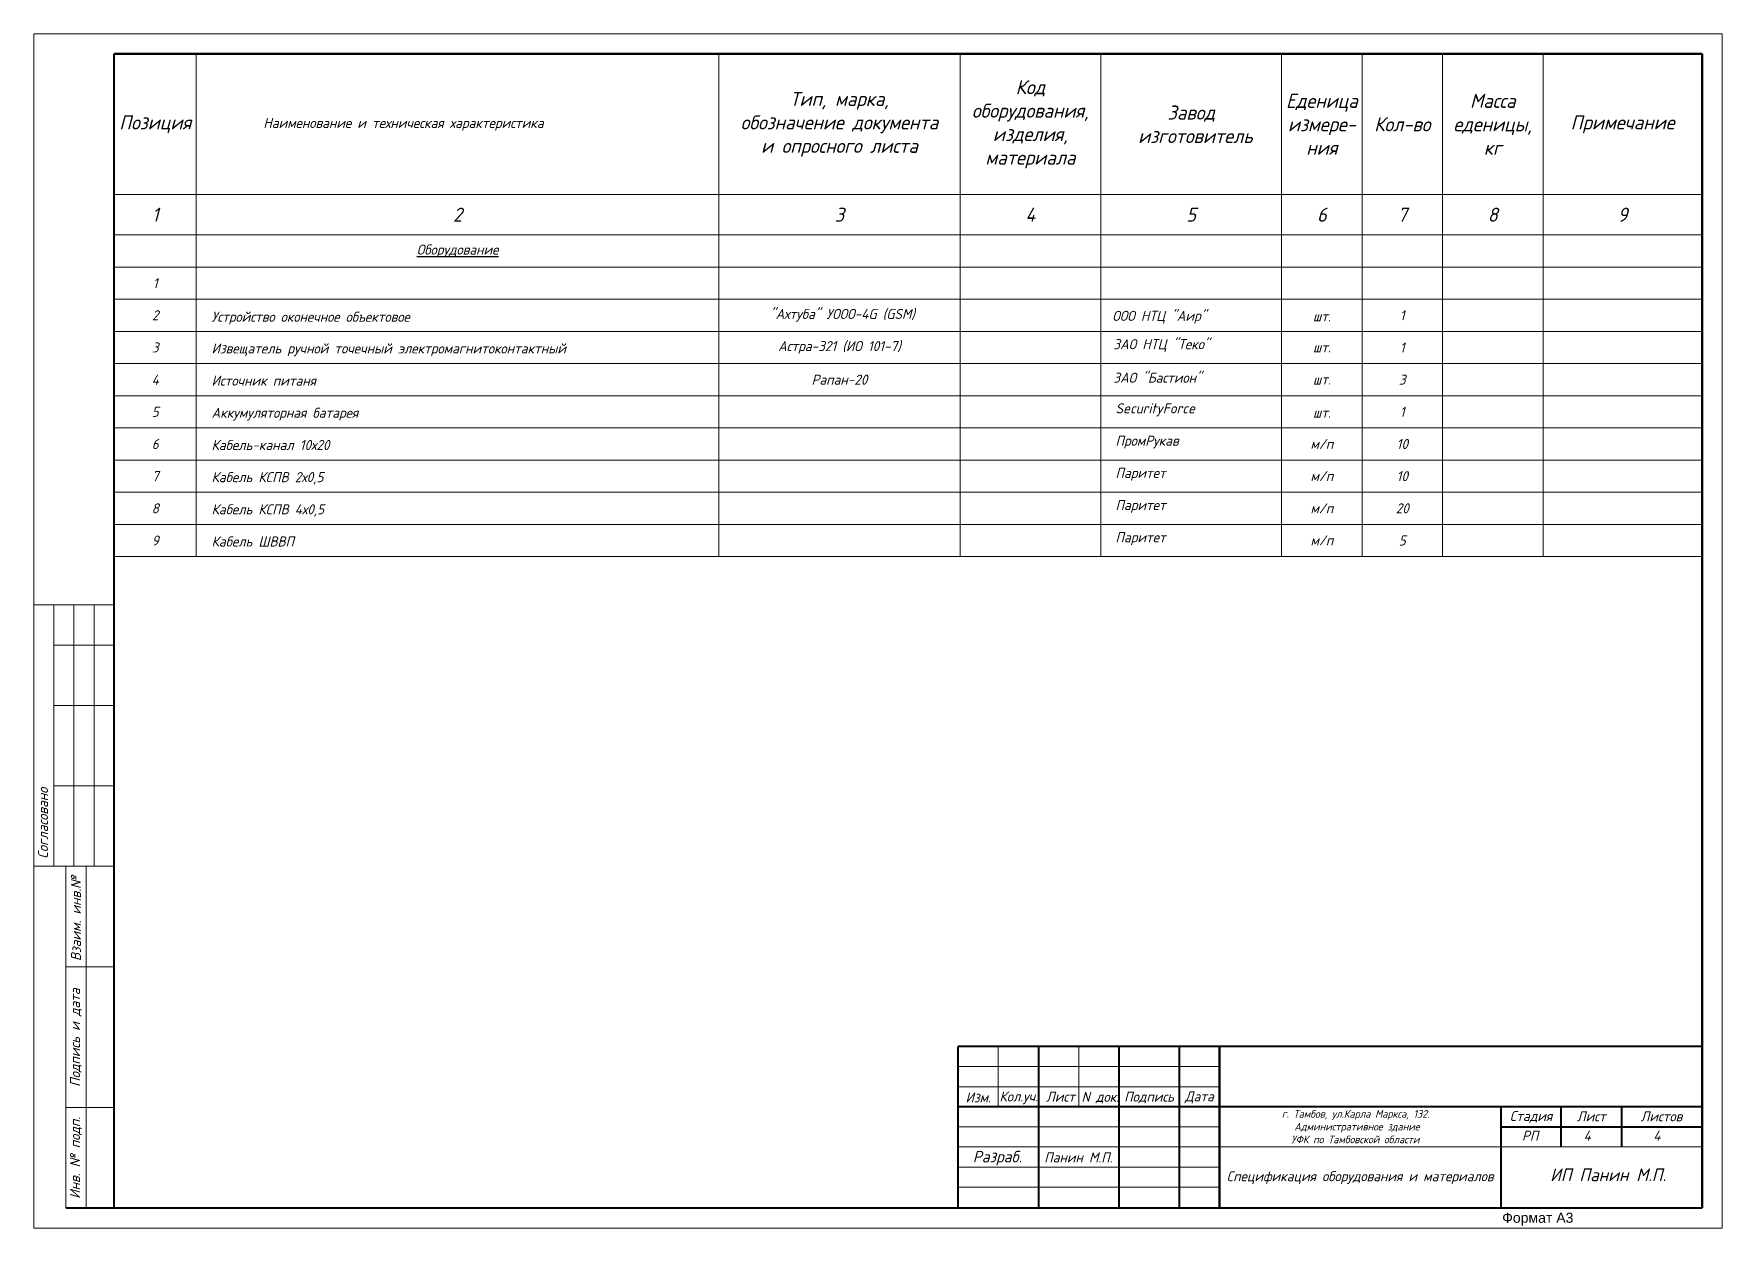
# Model space of a CAD drawing. Header units: inches. Extents: x -24 to 3888, y 393 to 1828.
# Drawn here: x 3638.8 to 3771.1, y 1253.9 to 1347.5 of the extents above; entities that cross this region are included whole.
import ezdxf

# ---------------------------------------------------------------- set-up
doc = ezdxf.new("R2010")
doc.units = ezdxf.units.IN
doc.header["$MEASUREMENT"] = 0
doc.linetypes.add('НЕВИДИМАЯ', pattern=[9.525, 6.35, -3.175])
doc.layers.add('DESC', color=7, linetype='Continuous')
doc.styles.get("Standard").update_dxf_attribs({"font": 'GOST_Common Italic_0.ttf'})

msp = doc.modelspace()

# ---------------------------------------------------------------- linework, layer by layer
at = {"layer": 'DESC', "color": 7, "lineweight": 15}
for p, q in [((3638.8, 1253.91), (3638.8, 1347.46)), ((3638.8, 1347.46), (3771.1, 1347.46)), ((3771.1, 1347.46), (3771.1, 1253.91)), ((3651.53, 1345.89), (3651.53, 1306.51)), ((3692.48, 1345.89), (3692.48, 1306.51)), ((3711.38, 1345.89), (3711.38, 1306.51)), ((3722.41, 1345.89), (3722.41, 1306.51)), ((3736.58, 1345.89), (3736.58, 1306.51)), ((3742.88, 1345.89), (3742.88, 1306.51)), ((3749.18, 1345.89), (3749.18, 1306.51)), ((3757.06, 1345.89), (3757.06, 1306.51)), ((3645.1, 1334.86), (3769.53, 1334.86)), ((3645.1, 1331.71), (3769.53, 1331.71)), ((3645.1, 1329.19), (3769.53, 1329.19)), ((3645.1, 1326.67), (3769.53, 1326.67)), ((3645.1, 1324.15), (3769.53, 1324.15)), ((3645.1, 1321.63), (3769.53, 1321.63)), ((3645.1, 1319.11), (3769.53, 1319.11)), ((3645.1, 1316.59), (3769.53, 1316.59)), ((3645.1, 1314.07), (3769.53, 1314.07)), ((3645.1, 1311.55), (3769.53, 1311.55)), ((3645.1, 1309.03), (3769.53, 1309.03)), ((3645.1, 1306.51), (3769.53, 1306.51)), ((3714.38, 1268.14), (3714.38, 1263.42)), ((3720.68, 1268.14), (3720.68, 1263.42)), ((3711.23, 1266.57), (3731.71, 1266.57)), ((3711.23, 1264.99), (3731.71, 1264.99)), ((3711.23, 1261.84), (3731.71, 1261.84)), ((3711.23, 1260.27), (3731.71, 1260.27)), ((3731.71, 1260.27), (3769.51, 1260.27)), ((3711.23, 1258.69), (3731.71, 1258.69)), ((3711.23, 1257.12), (3731.71, 1257.12)), ((3771.1, 1253.91), (3638.8, 1253.91))]:
    msp.add_line(p, q, dxfattribs=at)
at = {"layer": 'DESC', "lineweight": 15}
for p, q in [((3645.1, 1302.73), (3638.8, 1302.73)), ((3640.38, 1302.73), (3640.38, 1282.26)), ((3641.95, 1302.73), (3641.95, 1282.26)), ((3643.53, 1302.73), (3643.53, 1282.26)), ((3645.1, 1299.58), (3640.38, 1299.58)), ((3645.1, 1294.86), (3640.38, 1294.86)), ((3645.1, 1288.56), (3640.38, 1288.56)), ((3645.1, 1282.26), (3638.8, 1282.26)), ((3641.32, 1282.26), (3641.32, 1255.48)), ((3641.32, 1282.26), (3645.1, 1282.26)), ((3642.9, 1282.26), (3642.9, 1255.48)), ((3641.32, 1274.38), (3645.1, 1274.38)), ((3641.32, 1263.36), (3645.1, 1263.36))]:
    msp.add_line(p, q, dxfattribs=at)
at = {"layer": 'DESC', "color": 7, "lineweight": 15, "const_width": 0.158}
for points in [[(3645.1, 1345.89), (3645.1, 1255.48), (3769.53, 1255.48)], [(3769.53, 1345.89), (3645.1, 1345.89)], [(3769.53, 1255.48), (3769.53, 1345.89)], [(3711.23, 1268.14), (3711.23, 1255.54)], [(3711.23, 1268.14), (3769.51, 1268.14)], [(3717.53, 1268.14), (3717.53, 1255.48)], [(3723.83, 1268.14), (3723.83, 1255.54)], [(3728.56, 1268.14), (3728.56, 1255.54)], [(3731.71, 1268.14), (3731.71, 1255.54)], [(3711.23, 1263.42), (3769.51, 1263.42)], [(3753.76, 1255.48), (3753.76, 1263.42)], [(3758.48, 1260.27), (3758.48, 1263.42)], [(3763.21, 1260.27), (3763.21, 1263.42)], [(3753.76, 1261.84), (3769.51, 1261.84)]]:
    msp.add_lwpolyline(points, dxfattribs=at)
at = {"layer": 'DESC', "lineweight": 15, "const_width": 0.158}
msp.add_lwpolyline([(3641.32, 1255.48), (3645.1, 1255.48)], dxfattribs=at)

# ---------------------------------------------------------------- texts
at = {"layer": 'DESC', "color": 7}
for s, height, p in [('Устройство оконечное объектовое', 0.7875, (3652.73, 1324.9)), ('Извещатель ручной точечный электромагнитоконтактный', 0.7875, (3652.73, 1322.42)), ('Источник питаня ', 0.7875, (3652.73, 1319.9)), ('Аккумуляторная батарея', 0.7875, (3652.73, 1317.38)), ('Кабель-канал 10х20', 0.7875, (3652.73, 1314.86)), ('Кабель КСПВ 2х0,5', 0.7875, (3652.73, 1312.34)), ('Кабель КСПВ 4х0,5', 0.7875, (3652.73, 1309.82)), ('Кабель ШВВП', 0.7875, (3652.73, 1307.3)), ('Кол.уч.', 0.787, (3714.47, 1263.83)), ('Лист', 0.787, (3718.12, 1263.82)), ('N док.', 0.787, (3720.9, 1263.8)), ('РП', 0.787, (3755.41, 1260.76)), ('4', 0.787, (3760.24, 1260.76)), ('4', 0.787, (3765.7, 1260.76))]:
    msp.add_text(s, height=height, dxfattribs=at).set_placement(p)
at = {"layer": 'DESC'}
for s, insert, char_height, width, attachment_point in [('Тип, марка, \\Pобозначение документа \\Pи опросного листа', (3701.93, 1340.37), 1.1025, 18.9, 5), ('Код оборудования, изделия, материала', (3716.89, 1340.37), 1.1025, 11.025, 5), ('Завод\\P изготовитель', (3729.49, 1340.37), 1.1025, 14.175, 5), ('Еденица измере-\\Pния', (3739.73, 1340.37), 1.1025, 6.3, 5), ('Масса еденицы, \\Pкг', (3753.12, 1340.37), 1.1025, 7.875, 5), ('Позиция', (3648.32, 1340.37), 1.103, 6.4299, 5), ('           Наименование и техническая характеристика', (3651.53, 1340.37), 0.7875, 40.95, 4), ('Кол-во', (3746.03, 1340.37), 1.103, 6.3, 5), ('Примечание', (3763.29, 1340.37), 1.103, 12.4701, 5), ('1', (3648.32, 1333.29), 1.1, 6.4299, 5), ('2', (3672.01, 1333.29), 1.1, 40.95, 5), ('3', (3701.93, 1333.29), 1.1, 18.9, 5), ('4', (3716.89, 1333.29), 1.1, 11.025, 5), ('5', (3729.49, 1333.29), 1.1, 14.175, 5), ('6', (3739.73, 1333.29), 1.1, 6.3, 5), ('7', (3746.03, 1333.29), 1.1, 6.3, 5), ('8', (3753.12, 1333.29), 1.1, 7.875, 5), ('9', (3763.29, 1333.29), 1.1, 12.4701, 5), ('{\\LОборудование}', (3672.01, 1330.45), 0.7875, 40.95, 5), ('1', (3648.32, 1327.93), 0.787, 6.4299, 5), ('2', (3648.32, 1325.41), 0.787, 6.4299, 5), (' "Ахтуба" УООО-4G (GSM)', (3701.93, 1325.41), 0.7875, 18.9, 5), ('1', (3746.03, 1325.41), 0.787, 6.3, 5), ('шт.', (3739.73, 1325.33), 0.787, 6.3, 5), ('3', (3648.32, 1322.89), 0.787, 6.4299, 5), ('Астра-321 (ИО 101-7)', (3701.93, 1322.89), 0.7875, 18.9, 5), ('шт.', (3739.73, 1322.9), 0.787, 6.3, 5), ('1', (3746.03, 1322.89), 0.787, 6.3, 5), ('4', (3648.32, 1320.37), 0.787, 6.4299, 5), ('Рапан-20', (3701.93, 1320.37), 0.787, 18.9, 5), ('шт.', (3739.73, 1320.38), 0.787, 6.3, 5), ('3', (3746.03, 1320.37), 0.787, 6.3, 5), ('5', (3648.32, 1317.85), 0.787, 6.4299, 5), ('шт.', (3739.73, 1317.78), 0.787, 6.3, 5), ('1', (3746.03, 1317.85), 0.787, 6.3, 5), ('6', (3648.32, 1315.33), 0.787, 6.4299, 5), ('м/п', (3739.73, 1315.34), 0.787, 6.3, 5), ('10', (3746.03, 1315.33), 0.787, 6.3, 5), ('7', (3648.32, 1312.81), 0.787, 6.4299, 5), ('м/п', (3739.73, 1312.82), 0.787, 6.3, 5), ('10', (3746.03, 1312.81), 0.787, 6.3, 5), ('8', (3648.32, 1310.29), 0.787, 6.4299, 5), ('м/п', (3739.73, 1310.3), 0.787, 6.3, 5), ('20', (3746.03, 1310.29), 0.787, 6.3, 5), ('9', (3648.32, 1307.77), 0.787, 6.4299, 5), ('м/п', (3739.73, 1307.78), 0.787, 6.3, 5), ('5', (3746.03, 1307.77), 0.787, 6.3, 5), ('Изм.', (3712.8, 1264.15), 0.787, 3.15, 5), ('Подпись', (3726.19, 1264.15), 0.787, 4.725, 5), ('Дата', (3730.13, 1264.15), 0.787, 3.15, 5), ('Спецификация оборудования и материалов', (3742.73, 1257.87), 0.7875, 22.05, 5)]:
    msp.add_mtext(s, dxfattribs=dict(at, insert=insert, char_height=char_height, width=width, attachment_point=attachment_point))
at = {"layer": 'DESC', "lineweight": 15}
for s, insert, char_height, width, attachment_point in [('ООО НТЦ "Аир"', (3723.31, 1325.26), 0.7875, 14.175, 4), ('ЗАО НТЦ "Теко"', (3723.39, 1323.04), 0.7875, 14.175, 4), ('ЗАО "Бастион"', (3723.39, 1320.52), 0.7875, 14.175, 4), ('SecurityForce', (3723.56, 1318), 0.7875, 14.175, 4), ('ПромРукав', (3723.56, 1315.48), 0.787, 14.175, 4), ('Паритет', (3723.56, 1312.96), 0.787, 14.175, 4), ('Паритет', (3723.56, 1310.44), 0.787, 14.175, 4), ('Паритет', (3723.56, 1307.92), 0.787, 14.175, 4), ('Панин М.П.', (3720.65, 1259.45), 0.787, 6.3, 5)]:
    msp.add_mtext(s, dxfattribs=dict(at, insert=insert, char_height=char_height, width=width, attachment_point=attachment_point))
at = {"layer": 'DESC', "char_height": 0.7875, "attachment_point": 1, "rotation": 90}
for s, insert, width in [('Cогласовано', (3639.13, 1282.83), 9.4622), ('Взаим. инв.№', (3641.71, 1274.83), 14.4387), ('Подпись и дата', (3641.64, 1264.98), 11.3549), ('Инв. № подп.', (3641.64, 1256.21), 13.2391)]:
    msp.add_mtext(s, dxfattribs=dict(at, insert=insert, width=width))
at = {"layer": 'DESC', "color": 0, "lineweight": 15, "insert": (3713.06, 1263.16), "char_height": 0.6, "attachment_point": 1}
msp.add_mtext_dynamic_manual_height_columns('\\pi23.53685;г. Тамбов, ул.Карла Маркса, 132.\\P\\pi24.5048;Административное здание \\P\\pi24.27003;УФК по Тамбовской области', width=59.1919, gutter_width=1, heights=[0], dxfattribs=at)
at = {"layer": 'DESC', "color": 0, "char_height": 0.787, "attachment_point": 5}
for s, insert, width in [('Стадия', (3756.12, 1262.63), 4.725), ('Лист', (3760.84, 1262.67), 5.67), ('Листов', (3766.34, 1262.67), 5.3325)]:
    msp.add_mtext(s, dxfattribs=dict(at, insert=insert, width=width))
at = {"layer": 'DESC', "color": 0, "lineweight": 15, "insert": (3714.3, 1259.39), "char_height": 0.9, "width": 7.0924, "attachment_point": 5}
msp.add_mtext('Разраб.', dxfattribs=at)
at = {"layer": 'DESC', "lineweight": 15, "insert": (3752.81, 1258.59), "char_height": 1, "attachment_point": 1}
msp.add_mtext_dynamic_manual_height_columns('\\pi4.80835;ИП Панин М.П.', width=17.9743, gutter_width=1, heights=[1.74], dxfattribs=at)
at = {"layer": 'DESC', "linetype": 'НЕВИДИМАЯ', "insert": (3753.86, 1255.12), "char_height": 0.7875, "width": 9.1777, "attachment_point": 1}
msp.add_mtext('{\\fArial|b0|i0|c204|p34;Формат А3}', dxfattribs=at)

doc.saveas('drawing.dxf')
